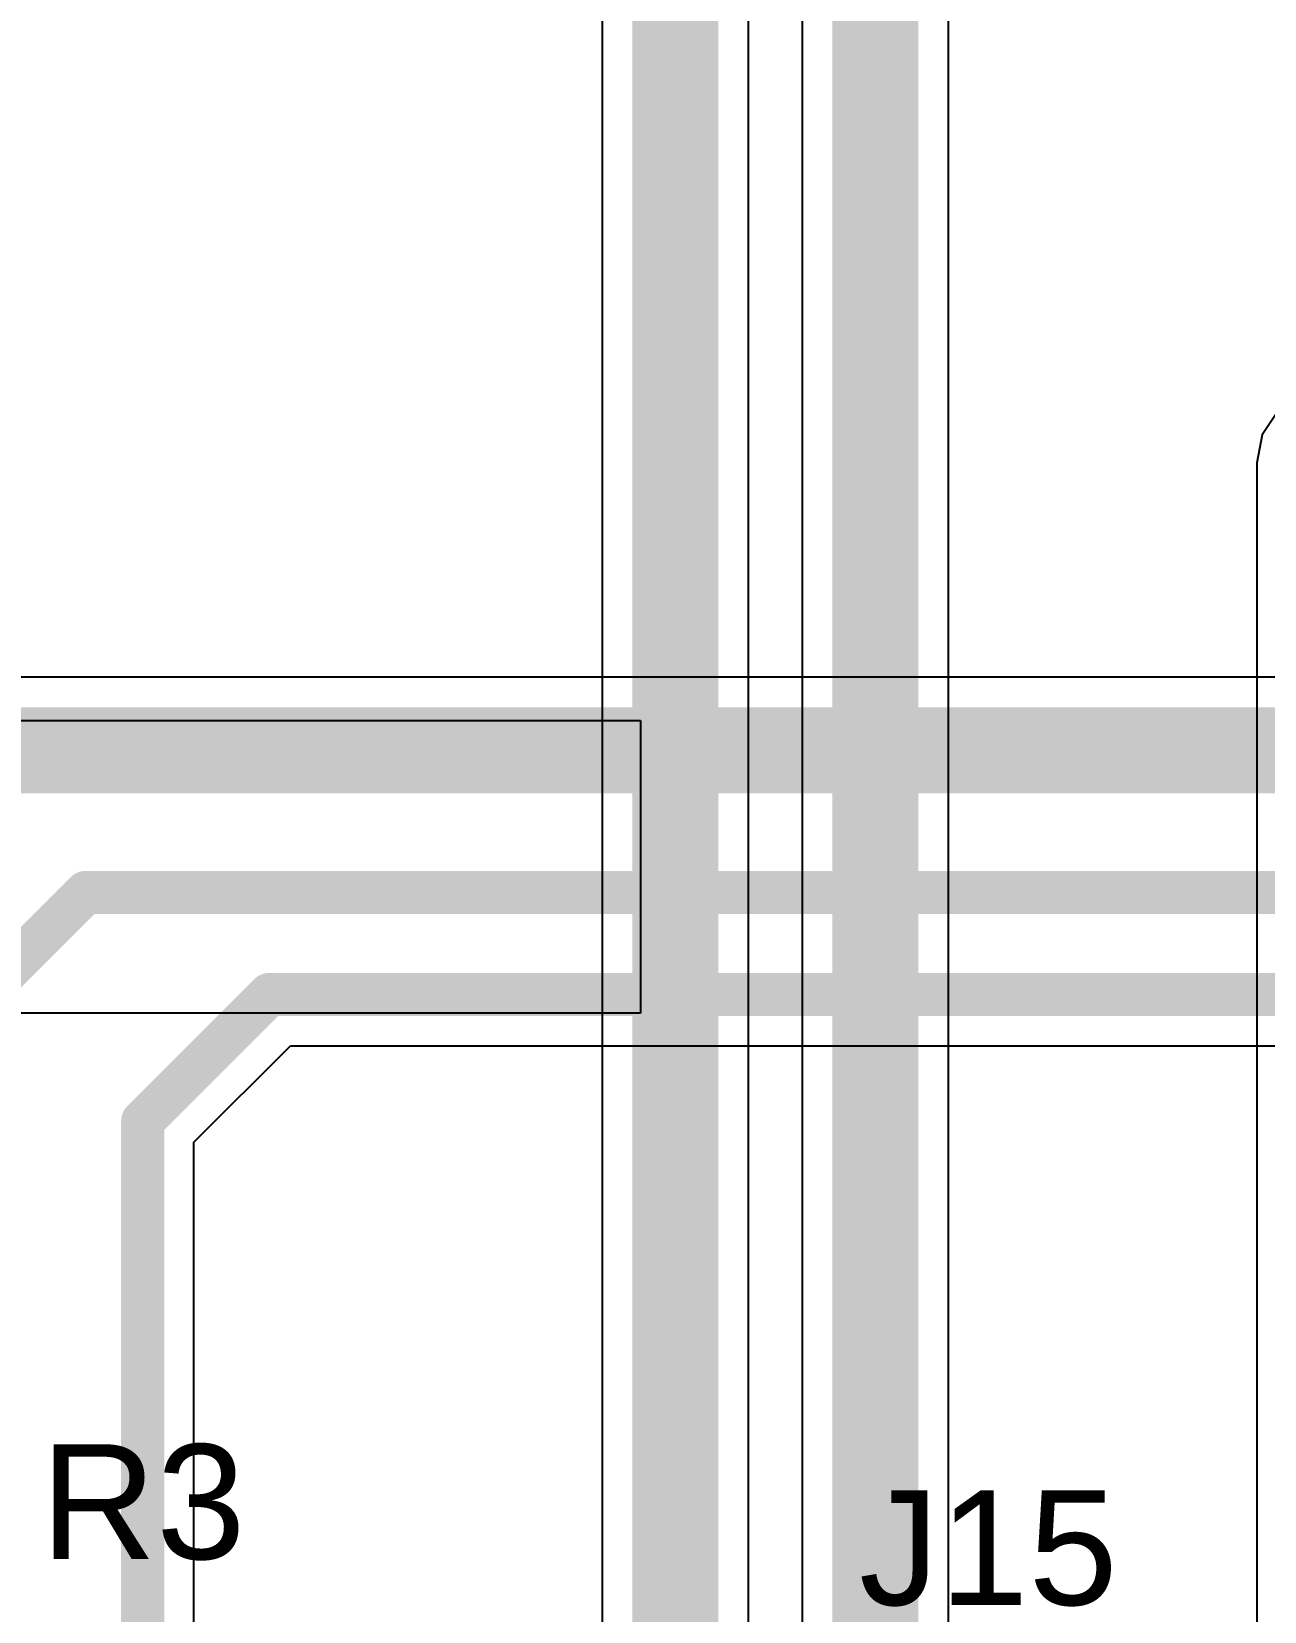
# Model space of a CAD drawing. Header units: inches. Extents: x -7 to 5163, y -3 to 5149.
# Drawn here: x 12.47 to 23.37, y 6.4 to 20.38 of the extents above; entities that cross this region are included whole.
import ezdxf

# ---------------------------------------------------------------- set-up
doc = ezdxf.new("R2010")
doc.units = ezdxf.units.IN
for name, color, linetype in [('Bottom Layer', 5, 'Continuous'), ('Top Layer', 1, 'Continuous'), ('Top Overlay', 2, 'Continuous')]:
    doc.layers.add(name, color=color, linetype=linetype)
doc.styles.add('Arial', font='', dxfattribs={"height": 0.2})
doc.styles.get('Arial').set_extended_font_data('Arial')

msp = doc.modelspace()

# ---------------------------------------------------------------- linework, layer by layer
at = {"layer": 'Bottom Layer'}
for p, q in [((18.80844092, -0.18902172), (18.80844092, 73.08971919999999)), ((17.51355908, 72.82154091999999), (17.51355908, -0.4571999999999999)), ((19.28398226, 32.3596), (19.28398226, 1.3716)), ((20.5788641, 1.3716), (20.5788641, 32.3596)), ((23.4943904, 17.0186096), (23.3540427, 16.8085643)), ((23.3540427, 16.8085643), (23.30475908, 16.5608)), ((23.30475908, 16.5608), (23.30475908, -0.14040104))]:
    msp.add_line(p, q, dxfattribs=at)
for points in [[(18.161, -0.4571999999999999, 0.7619999999999999, 0.7619999999999999, 0), (18.161, 73.08971919999999, 0.7619999999999999, 0.7619999999999999, 0)], [(19.93142318, 1.3716, 0.7619999999999999, 0.7619999999999999, 0), (19.93142318, 32.3596, 0.7619999999999999, 0.7619999999999999, 0)]]:
    msp.add_lwpolyline(points, format="xyseb", dxfattribs=at)
at = {"layer": 'Top Layer'}
for p, q in [((158.5662183, 14.66225922), (11.049, 14.66225922)), ((11.049, 14.28083504), (17.85206742, 14.28083504)), ((17.85206742, 14.28083504), (17.85206234, 11.69047192)), ((17.85206234, 11.69047192), (11.049, 11.6904008)), ((13.90185942, 10.54635432), (14.7572476, 11.4017425)), ((14.7572476, 11.4017425), (28.92384868, 11.4017425)), ((13.90185942, 3.18777874), (13.90185942, 10.54635432))]:
    msp.add_line(p, q, dxfattribs=at)
for points in [[(10.0897817, 14.0148183, 0.7619999999999999, 0.7619999999999999, 0), (158.5662183, 14.0148183, 0.7619999999999999, 0.7619999999999999, 0)], [(11.557, 11.36996964, 0.3809999999999999, 0.3809999999999999, 0), (12.9451227, 12.75809234, 0.3809999999999999, 0.3809999999999999, 0)], [(12.9451227, 12.75809234, 0.3809999999999999, 0.3809999999999999, 0), (190.49126494, 12.75809234, 0.3809999999999999, 0.3809999999999999, 0)], [(13.4486523, 10.73408064, 0.3809999999999999, 0.3809999999999999, 0), (14.56952128, 11.85494962, 0.3809999999999999, 0.3809999999999999, 0)], [(14.56952128, 11.85494962, 0.3809999999999999, 0.3809999999999999, 0), (191.1521323, 11.85494962, 0.3809999999999999, 0.3809999999999999, 0)], [(13.4486523, 3.18776604, 0.3809999999999999, 0.3809999999999999, 0), (13.4486523, 10.73408064, 0.3809999999999999, 0.3809999999999999, 0)]]:
    msp.add_lwpolyline(points, format="xyseb", dxfattribs=at)
for points in [[(12.8498727, 12.75809234, 0.1905, 0.1905, 1), (13.0403727, 12.75809234, 0.1905, 0.1905, 1)], [(12.8498727, 12.75809234, 0.1905, 0.1905, 1), (13.0403727, 12.75809234, 0.1905, 0.1905, 1)], [(14.47427128, 11.85494962, 0.1905, 0.1905, 1), (14.66477128, 11.85494962, 0.1905, 0.1905, 1)], [(14.47427128, 11.85494962, 0.1905, 0.1905, 1), (14.66477128, 11.85494962, 0.1905, 0.1905, 1)], [(13.3534023, 10.73408064, 0.1905, 0.1905, 1), (13.5439023, 10.73408064, 0.1905, 0.1905, 1)], [(13.3534023, 10.73408064, 0.1905, 0.1905, 1), (13.5439023, 10.73408064, 0.1905, 0.1905, 1)]]:
    msp.add_lwpolyline(points, format="xyseb", close=True, dxfattribs=at)

# ---------------------------------------------------------------- texts
at = {"layer": 'Top Overlay', "style": 'Arial'}
for s, p in [('R3', (12.54454438, 6.858165099999999)), ('J15', (19.78701148, 6.4517651))]:
    msp.add_text(s, height=1.016, dxfattribs=at).set_placement(p)

doc.saveas('drawing.dxf')
